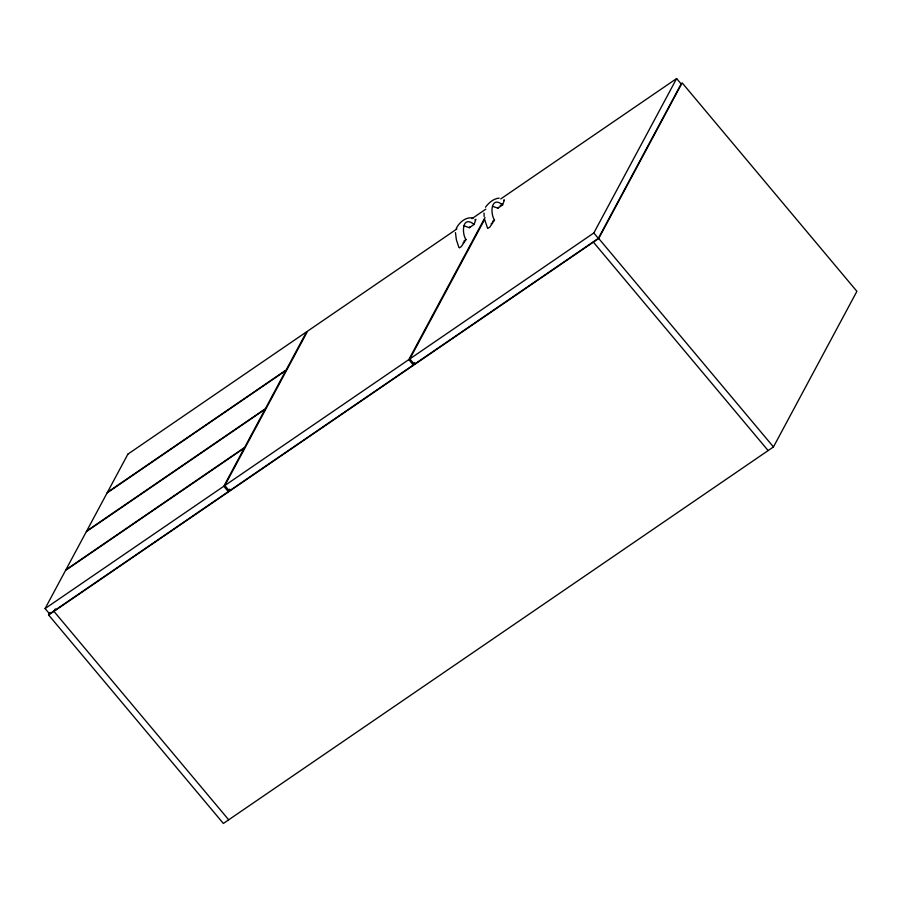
<?xml version="1.0" encoding="UTF-8"?>
<svg xmlns="http://www.w3.org/2000/svg" width="902" height="902" viewBox="0 0 902 902"><rect width="100%" height="100%" fill="white"/><g stroke="black" fill="none" stroke-linecap="round" stroke-linejoin="round"><path stroke-width="1.35" d="M463.718 242.153L463.143 242.909M463.932 225.793L469.333 227.699L474.091 224.44L475.884 219.333L474.869 219.851M492.469 206.265L497.859 208.17L502.628 204.912L504.455 199.872L503.688 200.12M456.198 228.668C458.938 222.535 466.075 216.39 473.189 218.07M45.1 608.557L65.564 570.391L244.262 448.08L223.797 486.246L45.1 608.557L49.61 613.946L228.307 491.635L229.627 489.166M48.618 614.995L598.714 238.478L682.149 82.871L856.9 291.335L773.465 446.93L223.369 823.458L48.618 614.995L49.937 612.526M55.27 608.884L53.94 611.353L228.702 819.805M414.649 362.525L413.33 364.994L229.345 490.925L224.823 485.535L307.627 331.113L456.897 228.939M224.823 485.535L408.809 359.605L484.994 217.54M500.745 198.936L676.635 78.542L681.145 83.931L598.342 238.365L414.356 364.284L409.846 358.906L484.701 219.299M409.846 358.906L593.82 232.975L676.635 78.542M469.333 227.699L469.841 226.909M474.091 224.44C462.433 214.811 461.441 232.851 465.962 239.605L461.362 246.539L459.366 247.903M497.859 208.17L498.378 207.37M502.628 204.912C490.97 195.283 489.978 213.323 494.499 220.077L489.899 227.011L487.903 228.375M485.49 207.223C488.692 202.86 493.574 198.508 499.178 198.124M501.918 204.472L501.974 203.931M491.906 223.144L491.139 223.843M501.151 205.171L500.136 205.69M471.949 218.645L485.828 209.14M464.056 240.913L465.962 239.605M492.593 221.385L494.499 220.077M598.714 238.478L773.465 446.93M593.82 232.975L598.342 238.365M593.381 242.119L768.143 450.583M408.809 359.605L413.33 364.994M223.797 486.246L228.307 491.635M487.43 227.811L484.915 220.257M458.892 247.34L456.378 239.797L455.454 232.592M484.16 216.514L483.991 213.064M86.344 531.639L65.88 569.805L244.577 447.493L265.041 409.328L86.344 531.639M107.124 492.887L86.66 531.053L265.357 408.741L285.821 370.564L107.124 492.887M127.904 454.123L107.439 492.3L286.137 369.989L306.601 331.812L127.904 454.123"/></g></svg>
